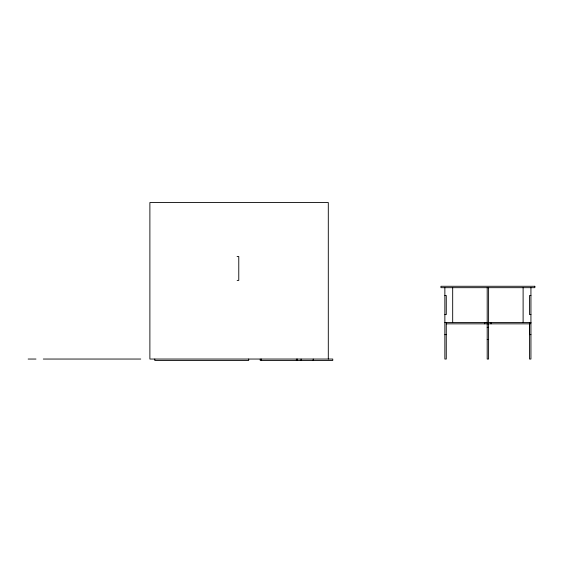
<?xml version="1.0" encoding="UTF-8"?>
<svg xmlns="http://www.w3.org/2000/svg" width="563" height="563" viewBox="0 0 563 563"><rect width="100%" height="100%" fill="white"/><g stroke="black" fill="none" stroke-linecap="round" stroke-linejoin="round"><path stroke-width="0.84" d="M237.065 256.538L238.775 256.538L238.775 280.402L237.15 280.402M444.861 295.505L446.269 295.505L446.269 314.604L444.861 314.604M530.937 295.505L529.53 295.505L529.53 314.604L530.937 314.604M444.861 322.423L530.937 322.423M487.192 322.662L488.6 322.662M446.269 323.838L529.53 323.838M487.192 327.356L488.6 327.356M444.861 334.633L446.269 334.633M530.937 334.633L529.53 334.633L529.53 322.423L529.53 359.046L530.937 359.046L530.937 287.679M487.192 339.489L488.6 339.489M28.15 359.046L35.976 359.046M43.309 359.046L140.743 359.046M530.705 322.423L530.705 323.838M523.111 287.679L523.111 322.423M491.027 322.423L491.027 323.838M488.6 287.679L488.6 359.046L487.192 359.046L487.192 287.679M484.771 322.423L484.771 323.838M452.687 287.679L452.687 322.423M446.269 322.423L446.269 359.046L444.861 359.046L444.861 287.679M328.299 359.046L328.299 202.539L149.885 202.539L149.885 359.046L332.768 359.046L332.768 360.461L260.226 360.461L260.226 359.046M313.204 359.046L313.204 360.461M301.071 359.046L301.071 360.461M297.553 359.046L297.553 360.461M296.377 359.046L296.377 360.461M261.401 359.046L261.401 360.461M248.698 359.046L248.698 360.461L154.79 360.461L154.79 359.046M534.85 286.271L440.949 286.271L440.949 287.679L534.85 287.679L534.85 286.271"/></g></svg>
